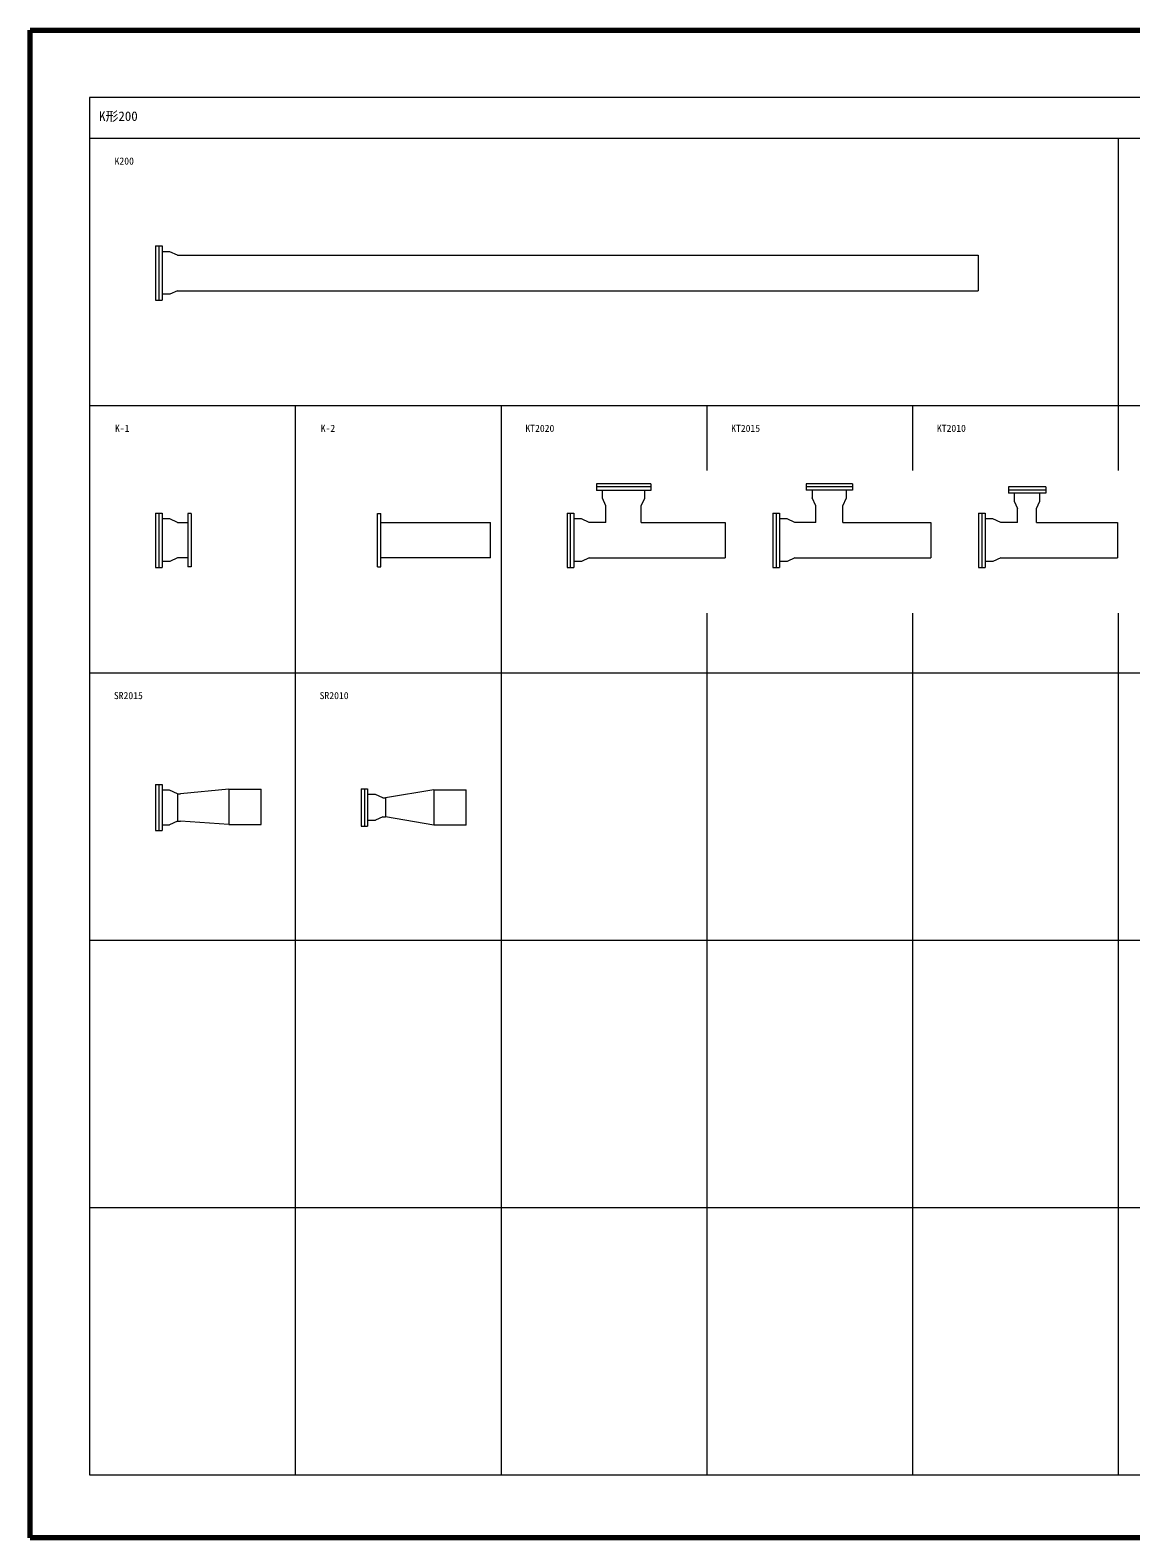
# Model space of a CAD drawing. Units: millimetres, scale not verified. Extents: x -6652 to 6948, y -4387 to 4963.
# Drawn here: x -6652 to 173, y -4387 to 4963 of the extents above; entities that cross this region are included whole.
import ezdxf
from ezdxf.enums import TextEntityAlignment as Align

# ---------------------------------------------------------------- set-up
doc = ezdxf.new("R2010")
doc.units = ezdxf.units.MM
doc.header["$LTSCALE"] = 20
for name, color, linetype, lineweight in [('0-1', 4, 'Continuous', 9), ('0-8', 7, 'Continuous', 18), ('0-F', 5, 'Continuous', 70)]:
    doc.layers.add(name, color=color, linetype=linetype, lineweight=lineweight)
doc.layers.add('0-9', color=7, linetype='Continuous')
doc.styles.add('ＭＳ ゴシック', font='')
doc.styles.get('ＭＳ ゴシック').set_extended_font_data('MS Gothic')

msp = doc.modelspace()

# ---------------------------------------------------------------- linework, layer by layer
at = {"layer": '0-1'}
for p, q in [((-6283.93, 4545.59), (-6283.93, -3996.6)), ((6473.72, 4545.59), (-6283.93, 4545.59)), ((4255.25, 4290.59), (-6283.93, 4290.59)), ((94.89, 4290.59), (94.89, 2233.35)), ((6473.72, 2633.15), (-6283.93, 2633.15)), ((-5008.17, 2633.15), (-5008.17, -3996.6)), ((-3732.4, 2633.15), (-3732.4, -3996.6)), ((-2456.64, 2633.15), (-2456.64, 2233.35)), ((-1180.87, 2633.15), (-1180.87, 2233.35)), ((-2456.64, 1347.24), (-2456.64, -3996.6)), ((-1180.87, 1347.24), (-1180.87, -3996.6)), ((94.89, 1347.24), (94.89, -3996.6)), ((6473.72, 975.71), (-6283.93, 975.71)), ((6473.72, -681.72), (-6283.93, -681.72)), ((6473.72, -2339.16), (-6283.93, -2339.16)), ((-6283.93, -3996.6), (6473.72, -3996.6))]:
    msp.add_line(p, q, dxfattribs=at)
at = {"layer": '0-8'}
for p, q in [((-5874.23, 3625.79), (-5833.23, 3625.79)), ((-5854.23, 3625.79), (-5854.23, 3289.51)), ((-5833.23, 3625.79), (-5833.23, 3289.51)), ((-5737.35, 3567.65), (-773.93, 3567.65)), ((-773.93, 3567.65), (-773.93, 3347.65)), ((-5785.7, 3326.01), (-5833.23, 3326.01)), ((-5737.35, 3347.65), (-5785.7, 3326.01)), ((-5737.35, 3347.65), (-773.93, 3347.65)), ((-2804.26, 2150.51), (-2804.26, 2109.51)), ((-1553.14, 2150.51), (-1553.14, 2110.51)), ((-2804.26, 2130.51), (-3140.54, 2130.51)), ((-2804.26, 2109.51), (-3140.54, 2109.51)), ((-2862.4, 2013.63), (-2840.76, 2061.98)), ((-2840.76, 2061.98), (-2840.76, 2109.51)), ((-1553.14, 2130.51), (-1840.14, 2130.51)), ((-1553.14, 2110.51), (-1840.14, 2110.51)), ((-1803.64, 2110.51), (-1803.64, 2063.08)), ((-1781.14, 2013.63), (-1803.64, 2063.08)), ((-354.87, 2110.51), (-586.87, 2110.51)), ((-354.87, 2091.52), (-586.87, 2091.52)), ((-550.37, 2091.52), (-550.37, 2043.08)), ((-391.37, 2043.08), (-391.37, 2091.52)), ((-354.87, 2130.51), (-354.87, 2091.52)), ((-5874.23, 1968.35), (-5874.23, 1632.07)), ((-5874.23, 1968.35), (-5833.23, 1968.35)), ((-5854.23, 1968.35), (-5854.23, 1632.07)), ((-5833.23, 1968.35), (-5833.23, 1632.07)), ((-5653.93, 1965.21), (-5653.93, 1635.21)), ((-4478.17, 1635.21), (-4478.17, 1965.21)), ((-3322.7, 1968.35), (-3281.7, 1968.35)), ((-3302.7, 1968.35), (-3302.7, 1632.07)), ((-3281.7, 1968.35), (-3281.7, 1632.07)), ((-2862.4, 1910.21), (-2862.4, 2013.63)), ((-2046.94, 1968.35), (-2005.94, 1968.35)), ((-2026.94, 1968.35), (-2026.94, 1632.07)), ((-2005.94, 1968.35), (-2005.94, 1632.07)), ((-1781.14, 1910.21), (-1781.14, 2013.63)), ((-771.17, 1968.35), (-730.17, 1968.35)), ((-751.17, 1968.35), (-751.17, 1632.07)), ((-730.17, 1968.35), (-730.17, 1632.07)), ((-550.37, 2043.08), (-529.87, 1996.19)), ((-529.87, 1910.21), (-529.87, 1996.19)), ((-411.87, 1996.19), (-391.37, 2043.08)), ((-411.87, 1910.21), (-411.87, 1996.19)), ((-5737.35, 1910.21), (-5673.93, 1910.21)), ((-4478.17, 1909.71), (-3798.17, 1909.71)), ((-3798.17, 1690.21), (-3798.17, 1909.71)), ((-3234.17, 1931.85), (-3281.7, 1931.85)), ((-3185.82, 1910.21), (-3234.17, 1931.85)), ((-3082.4, 1910.21), (-3185.82, 1910.21)), ((-1958.4, 1931.85), (-2005.94, 1931.85)), ((-1612.14, 1910.21), (-1066.64, 1910.21)), ((-1066.64, 1910.21), (-1066.64, 1690.21)), ((-682.64, 1931.85), (-730.17, 1931.85)), ((-634.29, 1910.21), (-682.64, 1931.85)), ((-529.87, 1910.21), (-634.29, 1910.21)), ((-5737.35, 1690.72), (-5785.7, 1668.57)), ((-5673.93, 1690.72), (-5737.35, 1690.72)), ((-3798.17, 1690.21), (-4478.17, 1690.21)), ((-3185.82, 1690.21), (-3234.17, 1668.57)), ((-3185.82, 1690.21), (-2342.4, 1690.21)), ((-1910.05, 1690.21), (-1958.4, 1668.57)), ((-1910.05, 1690.21), (-1066.64, 1690.21)), ((-634.29, 1690.21), (89.13, 1690.21)), ((-5874.23, 1632.07), (-5833.23, 1632.07)), ((-5785.7, 1668.57), (-5833.23, 1668.57)), ((-5653.93, 1635.21), (-5673.93, 1635.21)), ((-4498.17, 1635.21), (-4478.17, 1635.21)), ((-3234.17, 1668.57), (-3281.7, 1668.57)), ((-1958.4, 1668.57), (-2005.94, 1668.57)), ((-5874.23, 286.27), (-5834.23, 286.27)), ((-5874.23, 286.27), (-5874.23, -0.73)), ((-5854.23, 286.27), (-5854.23, -0.73)), ((-5834.23, 286.27), (-5834.23, -0.73)), ((-5786.8, 249.77), (-5834.23, 249.77)), ((-5737.35, 227.27), (-5786.8, 249.77)), ((-5737.35, 227.27), (-5718.93, 227.27)), ((-5418.93, 256.79), (-5718.93, 227.27)), ((-5418.93, 256.79), (-5218.93, 256.79)), ((-5418.93, 256.79), (-5418.93, 36.79)), ((-5218.93, 36.79), (-5218.93, 256.79)), ((-4598.47, 258.77), (-4559.47, 258.77)), ((-4598.47, 258.77), (-4598.47, 26.77)), ((-4578.47, 258.77), (-4578.47, 26.77)), ((-4559.47, 258.77), (-4559.47, 26.77)), ((-4511.03, 222.27), (-4559.47, 222.27)), ((-4464.14, 201.77), (-4511.03, 222.27)), ((-4464.14, 201.77), (-4448.17, 201.77)), ((-4148.17, 252.77), (-4448.17, 201.77)), ((-4448.17, 201.77), (-4448.17, 83.78)), ((-4148.17, 252.77), (-3948.17, 252.77)), ((-4148.17, 252.77), (-4148.17, 32.77)), ((-3948.17, 32.77), (-3948.17, 252.77)), ((-5834.23, 35.77), (-5786.8, 35.77)), ((-5737.35, 58.27), (-5718.93, 58.27)), ((-5418.93, 36.79), (-5718.93, 58.27)), ((-5418.93, 36.79), (-5218.93, 36.79)), ((-4598.47, 26.77), (-4559.47, 26.77)), ((-4559.47, 63.27), (-4511.03, 63.27)), ((-4464.14, 83.78), (-4511.03, 63.27)), ((-4464.14, 83.78), (-4448.17, 83.78)), ((-5874.23, -0.73), (-5834.23, -0.73))]:
    msp.add_line(p, q, dxfattribs=at)
for points in [[(-5874.23, 3625.79), (-5874.23, 3289.51), (-5833.23, 3289.51)], [(-5737.35, 3567.65), (-5785.7, 3589.29), (-5833.23, 3589.29)], [(-2804.26, 2150.51), (-3140.54, 2150.51), (-3140.54, 2109.51)], [(-1553.14, 2150.51), (-1840.14, 2150.51), (-1840.14, 2110.51)], [(-3082.4, 1910.21), (-3082.4, 2013.63), (-3104.04, 2061.98), (-3104.04, 2109.51)], [(-1612.14, 1910.21), (-1612.14, 2013.63), (-1589.64, 2063.08), (-1589.64, 2110.51)], [(-354.87, 2130.51), (-586.87, 2130.51), (-586.87, 2091.52)], [(-5653.93, 1965.21), (-5673.93, 1965.21), (-5673.93, 1635.21)], [(-4498.17, 1635.21), (-4498.17, 1965.21), (-4478.17, 1965.21)], [(-3322.7, 1968.35), (-3322.7, 1632.07), (-3281.7, 1632.07)], [(-2046.94, 1968.35), (-2046.94, 1632.07), (-2005.94, 1632.07)], [(-771.17, 1968.35), (-771.17, 1632.07), (-730.17, 1632.07)], [(-5737.35, 1910.21), (-5785.7, 1931.85), (-5833.23, 1931.85)], [(-2862.4, 1910.21), (-2342.4, 1910.21), (-2342.4, 1690.21)], [(-1781.14, 1910.21), (-1910.05, 1910.21), (-1958.4, 1931.85)], [(-411.87, 1910.21), (89.13, 1910.21), (89.13, 1690.21)], [(-634.29, 1690.21), (-682.64, 1668.57), (-730.17, 1668.57)], [(-5737.35, 227.27), (-5737.35, 58.27), (-5786.8, 35.77)], [(-3948.17, 32.77), (-4148.17, 32.77), (-4448.17, 83.78)]]:
    msp.add_lwpolyline(points, dxfattribs=at)
at = {"layer": '0-F'}
for p, q in [((-6651.69, 4963.41), (6948.31, 4963.41)), ((-6651.69, -4386.59), (-6651.69, 4963.41)), ((6948.31, -4386.59), (-6651.69, -4386.59))]:
    msp.add_line(p, q, dxfattribs=at)

# ---------------------------------------------------------------- texts
at = {"layer": '0-9', "style": 'ＭＳ ゴシック'}
for s, height, p in [('K形200', 58.65, (-6224.45, 4383.13)), ('K200', 43.99, (-6128.24, 4116.42)), ('K-1', 43.99, (-6125.99, 2458.98)), ('K-2', 43.99, (-4850.22, 2458.98)), ('KT2020', 43.99, (-3581.21, 2458.98)), ('KT2015', 43.99, (-2305.44, 2458.98)), ('KT2010', 43.99, (-1029.68, 2458.98)), ('SR2015', 43.99, (-6132.74, 801.54)), ('SR2010', 43.99, (-4856.97, 801.54))]:
    msp.add_text(s, height=height, dxfattribs=at).set_placement(p, align=Align.BOTTOM_LEFT)

doc.saveas('drawing.dxf')
